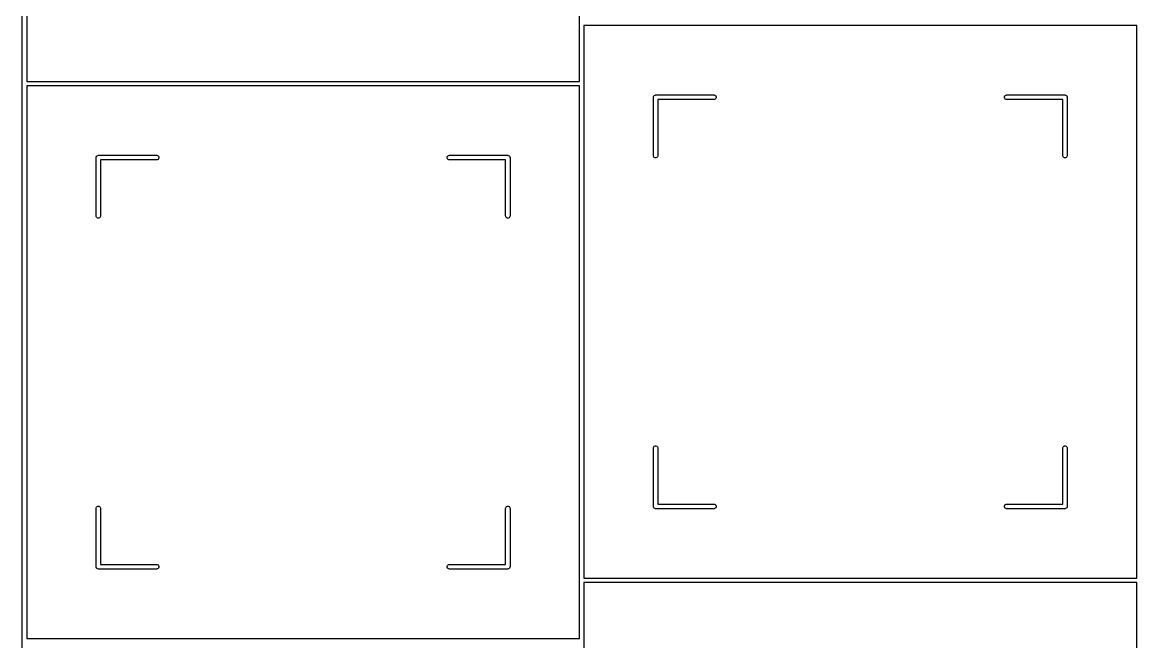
# Model space of a CAD drawing. Extents: x 13 to 301, y -107 to -13.
# Drawn here: x 181.77 to 219.87, y -58.1 to -36.91 of the extents above; entities that cross this region are included whole.
import ezdxf

# ---------------------------------------------------------------- set-up
doc = ezdxf.new("R2010")
doc.units = 0
doc.layers.add('BLACK', color=7, linetype='CONTINUOUS')

msp = doc.modelspace()

# ---------------------------------------------------------------- linework, layer by layer
at = {"layer": 'BLACK', "linetype": 'CONTINUOUS'}
for p, q in [((181.771186, -39.015222), (181.771186, -19.965253)), ((181.921186, -20.040253), (181.921186, -38.940253)), ((200.821182, -36.951503), (200.821182, -20.040253)), ((200.821183, -36.951513), (200.821182, -36.951503)), ((200.821183, -38.940253), (200.821183, -36.951513)), ((200.971186, -37.026504), (200.971186, -39.015253)), ((219.871183, -37.026504), (200.971186, -37.026504)), ((219.871183, -51.239004), (219.871183, -37.026504)), ((181.771183, -39.015253), (181.771186, -39.015222)), ((181.771183, -58.065253), (181.771183, -39.015253)), ((181.921183, -39.090253), (181.921183, -57.990252)), ((200.821183, -39.090253), (181.921183, -39.090253)), ((181.921186, -38.940253), (200.821183, -38.940253)), ((200.821183, -56.001503), (200.821183, -39.090253)), ((200.971186, -39.015253), (200.971183, -39.015283)), ((200.971183, -39.015283), (200.971183, -55.926504)), ((203.346183, -39.476504), (203.347624, -39.461872)), ((203.346183, -41.476504), (203.346183, -39.476504)), ((203.347624, -39.461872), (203.358823, -39.434836)), ((203.358823, -39.434836), (203.379515, -39.414144)), ((203.379515, -39.414144), (203.406551, -39.402945)), ((203.406551, -39.402945), (203.421183, -39.401504)), ((203.421183, -39.401504), (205.421183, -39.401504)), ((205.421183, -39.551504), (203.496183, -39.551504)), ((203.496183, -39.551504), (203.496183, -41.476504)), ((205.421183, -39.401504), (205.435815, -39.402945)), ((205.435815, -39.550063), (205.421183, -39.551504)), ((205.435815, -39.402945), (205.462851, -39.414144)), ((205.462851, -39.538864), (205.435815, -39.550063)), ((205.462851, -39.414144), (205.483543, -39.434836)), ((205.483543, -39.518172), (205.462851, -39.538864)), ((205.483543, -39.434836), (205.494742, -39.461872)), ((205.494742, -39.491136), (205.483543, -39.518172)), ((205.494742, -39.461872), (205.494742, -39.491136)), ((215.347624, -39.461872), (215.358823, -39.434836)), ((215.347624, -39.491136), (215.347624, -39.461872)), ((215.358823, -39.518172), (215.347624, -39.491136)), ((215.358823, -39.434836), (215.379515, -39.414144)), ((215.379515, -39.538864), (215.358823, -39.518172)), ((215.379515, -39.414144), (215.406551, -39.402945)), ((215.406551, -39.550063), (215.379515, -39.538864)), ((215.406551, -39.402945), (215.421183, -39.401504)), ((215.421183, -39.551504), (215.406551, -39.550063)), ((215.421183, -39.401504), (217.421183, -39.401504)), ((217.346183, -39.551504), (215.421183, -39.551504)), ((217.346183, -41.476504), (217.346183, -39.551504)), ((217.421183, -39.401504), (217.435815, -39.402945)), ((217.435815, -39.402945), (217.462851, -39.414144)), ((217.462851, -39.414144), (217.483543, -39.434836)), ((217.483543, -39.434836), (217.494742, -39.461872)), ((217.494742, -39.461872), (217.496183, -39.476504)), ((217.496183, -39.476504), (217.496183, -41.476504)), ((184.296183, -41.540253), (184.297624, -41.525621)), ((184.297624, -41.525621), (184.308823, -41.498585)), ((184.308823, -41.498585), (184.329515, -41.477893)), ((184.329515, -41.477893), (184.356551, -41.466694)), ((184.356551, -41.466694), (184.371183, -41.465253)), ((184.371183, -41.465253), (186.371183, -41.465253)), ((186.371183, -41.465253), (186.385815, -41.466694)), ((186.385815, -41.466694), (186.412851, -41.477893)), ((186.412851, -41.477893), (186.433543, -41.498585)), ((186.433543, -41.498585), (186.444742, -41.525621)), ((186.444742, -41.525621), (186.444742, -41.554885)), ((196.297624, -41.525621), (196.308823, -41.498585)), ((196.297624, -41.554885), (196.297624, -41.525621)), ((196.308823, -41.498585), (196.329515, -41.477893)), ((196.329515, -41.477893), (196.356551, -41.466694)), ((196.356551, -41.466694), (196.371183, -41.465253)), ((196.371183, -41.465253), (198.371183, -41.465253)), ((198.371183, -41.465253), (198.385815, -41.466694)), ((198.385815, -41.466694), (198.412851, -41.477893)), ((198.412851, -41.477893), (198.433543, -41.498585)), ((198.433543, -41.498585), (198.444742, -41.525621)), ((198.444742, -41.525621), (198.446183, -41.540253)), ((203.347624, -41.491136), (203.346183, -41.476504)), ((203.358823, -41.518172), (203.347624, -41.491136)), ((203.379515, -41.538864), (203.358823, -41.518172)), ((203.483543, -41.518172), (203.462851, -41.538864)), ((203.494742, -41.491136), (203.483543, -41.518172)), ((203.496183, -41.476504), (203.494742, -41.491136)), ((217.347624, -41.491136), (217.346183, -41.476504)), ((217.358823, -41.518172), (217.347624, -41.491136)), ((217.379515, -41.538864), (217.358823, -41.518172)), ((217.483543, -41.518172), (217.462851, -41.538864)), ((217.494742, -41.491136), (217.483543, -41.518172)), ((217.496183, -41.476504), (217.494742, -41.491136)), ((184.296183, -43.540253), (184.296183, -41.540253)), ((186.371183, -41.615253), (184.446183, -41.615253)), ((184.446183, -41.615253), (184.446183, -43.540253)), ((186.385815, -41.613812), (186.371183, -41.615253)), ((186.412851, -41.602613), (186.385815, -41.613812)), ((186.433543, -41.581921), (186.412851, -41.602613)), ((186.444742, -41.554885), (186.433543, -41.581921)), ((196.308823, -41.581921), (196.297624, -41.554885)), ((196.329515, -41.602613), (196.308823, -41.581921)), ((196.356551, -41.613812), (196.329515, -41.602613)), ((196.371183, -41.615253), (196.356551, -41.613812)), ((198.296183, -41.615253), (196.371183, -41.615253)), ((198.296183, -43.540253), (198.296183, -41.615253)), ((198.446183, -41.540253), (198.446183, -43.540253)), ((203.406551, -41.550063), (203.379515, -41.538864)), ((203.435815, -41.550063), (203.406551, -41.550063)), ((203.462851, -41.538864), (203.435815, -41.550063)), ((217.406551, -41.550063), (217.379515, -41.538864)), ((217.435815, -41.550063), (217.406551, -41.550063)), ((217.462851, -41.538864), (217.435815, -41.550063)), ((184.297624, -43.554885), (184.296183, -43.540253)), ((184.308823, -43.581921), (184.297624, -43.554885)), ((184.329515, -43.602613), (184.308823, -43.581921)), ((184.356551, -43.613812), (184.329515, -43.602613)), ((184.385815, -43.613812), (184.356551, -43.613812)), ((184.412851, -43.602613), (184.385815, -43.613812)), ((184.433543, -43.581921), (184.412851, -43.602613)), ((184.444742, -43.554885), (184.433543, -43.581921)), ((184.446183, -43.540253), (184.444742, -43.554885)), ((198.297624, -43.554885), (198.296183, -43.540253)), ((198.308823, -43.581921), (198.297624, -43.554885)), ((198.329515, -43.602613), (198.308823, -43.581921)), ((198.356551, -43.613812), (198.329515, -43.602613)), ((198.385815, -43.613812), (198.356551, -43.613812)), ((198.412851, -43.602613), (198.385815, -43.613812)), ((198.433543, -43.581921), (198.412851, -43.602613)), ((198.444742, -43.554885), (198.433543, -43.581921)), ((198.446183, -43.540253), (198.444742, -43.554885)), ((203.347624, -51.461872), (203.358823, -51.434836)), ((203.358823, -51.434836), (203.379515, -51.414144)), ((203.379515, -51.414144), (203.406551, -51.402945)), ((203.406551, -51.402945), (203.435815, -51.402945)), ((203.435815, -51.402945), (203.462851, -51.414144)), ((203.462851, -51.414144), (203.483543, -51.434836)), ((203.483543, -51.434836), (203.494742, -51.461872)), ((217.347624, -51.461872), (217.358823, -51.434836)), ((217.358823, -51.434836), (217.379515, -51.414144)), ((217.379515, -51.414144), (217.406551, -51.402945)), ((217.406551, -51.402945), (217.435815, -51.402945)), ((217.435815, -51.402945), (217.462851, -51.414144)), ((217.462851, -51.414144), (217.483543, -51.434836)), ((217.483543, -51.434836), (217.494742, -51.461872)), ((219.871183, -55.926504), (219.871183, -51.239004)), ((203.346183, -51.476504), (203.347624, -51.461872)), ((203.346183, -53.476504), (203.346183, -51.476504)), ((203.494742, -51.461872), (203.496183, -51.476504)), ((203.496183, -51.476504), (203.496183, -53.401504)), ((217.346183, -51.476504), (217.347624, -51.461872)), ((217.346183, -53.401504), (217.346183, -51.476504)), ((217.494742, -51.461872), (217.496183, -51.476504)), ((217.496183, -51.476504), (217.496183, -53.476504)), ((184.296183, -53.540253), (184.297624, -53.525621)), ((184.296183, -55.540253), (184.296183, -53.540253)), ((184.297624, -53.525621), (184.308823, -53.498585)), ((184.308823, -53.498585), (184.329515, -53.477893)), ((184.329515, -53.477893), (184.356551, -53.466694)), ((184.356551, -53.466694), (184.385815, -53.466694)), ((184.385815, -53.466694), (184.412851, -53.477893)), ((184.412851, -53.477893), (184.433543, -53.498585)), ((184.433543, -53.498585), (184.444742, -53.525621)), ((184.444742, -53.525621), (184.446183, -53.540253)), ((184.446183, -53.540253), (184.446183, -55.465253)), ((198.296183, -53.540253), (198.297624, -53.525621)), ((198.296183, -55.465253), (198.296183, -53.540253)), ((198.297624, -53.525621), (198.308823, -53.498585)), ((198.308823, -53.498585), (198.329515, -53.477893)), ((198.329515, -53.477893), (198.356551, -53.466694)), ((198.356551, -53.466694), (198.385815, -53.466694)), ((198.385815, -53.466694), (198.412851, -53.477893)), ((198.412851, -53.477893), (198.433543, -53.498585)), ((198.433543, -53.498585), (198.444742, -53.525621)), ((198.444742, -53.525621), (198.446183, -53.540253)), ((198.446183, -53.540253), (198.446183, -55.540253)), ((203.347624, -53.491135), (203.346183, -53.476504)), ((203.347624, -53.491136), (203.347624, -53.491135)), ((203.358823, -53.518172), (203.347624, -53.491136)), ((203.379515, -53.538864), (203.358823, -53.518172)), ((203.406551, -53.550063), (203.379515, -53.538864)), ((203.421183, -53.551504), (203.406551, -53.550063)), ((205.421183, -53.551504), (203.421183, -53.551504)), ((203.496183, -53.401504), (205.421183, -53.401504)), ((205.421183, -53.401504), (205.435815, -53.402945)), ((205.435815, -53.550063), (205.421183, -53.551504)), ((205.435815, -53.402945), (205.462851, -53.414144)), ((205.462851, -53.538864), (205.435815, -53.550063)), ((205.462851, -53.414144), (205.483543, -53.434836)), ((205.483543, -53.518172), (205.462851, -53.538864)), ((205.483543, -53.434836), (205.494742, -53.461872)), ((205.494742, -53.491136), (205.483543, -53.518172)), ((205.494742, -53.461872), (205.494742, -53.491136)), ((215.347624, -53.461872), (215.358823, -53.434836)), ((215.347624, -53.491136), (215.347624, -53.461872)), ((215.358823, -53.518172), (215.347624, -53.491136)), ((215.358823, -53.434836), (215.379515, -53.414144)), ((215.379515, -53.538864), (215.358823, -53.518172)), ((215.379515, -53.414144), (215.406551, -53.402945)), ((215.406551, -53.550063), (215.379515, -53.538864)), ((215.406551, -53.402945), (215.421183, -53.401504)), ((215.421183, -53.551504), (215.406551, -53.550063)), ((215.421183, -53.401504), (217.346183, -53.401504)), ((217.421183, -53.551504), (215.421183, -53.551504)), ((217.435815, -53.550063), (217.421183, -53.551504)), ((217.462851, -53.538864), (217.435815, -53.550063)), ((217.483543, -53.518172), (217.462851, -53.538864)), ((217.494742, -53.491136), (217.483543, -53.518172)), ((217.496183, -53.476504), (217.494742, -53.491135)), ((217.494742, -53.491135), (217.494742, -53.491136)), ((184.297624, -55.554885), (184.296183, -55.540253)), ((184.308823, -55.581921), (184.297624, -55.554885)), ((184.329515, -55.602613), (184.308823, -55.581921)), ((184.356551, -55.613812), (184.329515, -55.602613)), ((184.371183, -55.615253), (184.356551, -55.613812)), ((186.371183, -55.615253), (184.371183, -55.615253)), ((184.446183, -55.465253), (186.371183, -55.465253)), ((186.371183, -55.465253), (186.385815, -55.466694)), ((186.385815, -55.613812), (186.371183, -55.615253)), ((186.385815, -55.466694), (186.412851, -55.477893)), ((186.412851, -55.602613), (186.385815, -55.613812)), ((186.412851, -55.477893), (186.433543, -55.498585)), ((186.433543, -55.581921), (186.412851, -55.602613)), ((186.433543, -55.498585), (186.444742, -55.525621)), ((186.444742, -55.554885), (186.433543, -55.581921)), ((186.444742, -55.525621), (186.444742, -55.554885)), ((196.297624, -55.525621), (196.308823, -55.498585)), ((196.297624, -55.554885), (196.297624, -55.525621)), ((196.308823, -55.581921), (196.297624, -55.554885)), ((196.308823, -55.498585), (196.329515, -55.477893)), ((196.329515, -55.602613), (196.308823, -55.581921)), ((196.329515, -55.477893), (196.356551, -55.466694)), ((196.356551, -55.613812), (196.329515, -55.602613)), ((196.356551, -55.466694), (196.371183, -55.465253)), ((196.371183, -55.615253), (196.356551, -55.613812)), ((196.371183, -55.465253), (198.296183, -55.465253)), ((198.371183, -55.615253), (196.371183, -55.615253)), ((198.385815, -55.613812), (198.371183, -55.615253)), ((198.412851, -55.602613), (198.385815, -55.613812)), ((198.433543, -55.581921), (198.412851, -55.602613)), ((198.444742, -55.554885), (198.433543, -55.581921)), ((198.446183, -55.540253), (198.444742, -55.554885)), ((200.821183, -56.001504), (200.821183, -56.001503)), ((200.821183, -57.990252), (200.821183, -56.001504)), ((200.971183, -55.926504), (219.871183, -55.926504)), ((200.971183, -56.076504), (200.971183, -58.065211)), ((219.871183, -56.076504), (200.971183, -56.076504)), ((219.871183, -74.976504), (219.871183, -56.076504)), ((181.771187, -58.065293), (181.771183, -58.065253)), ((181.771187, -77.115252), (181.771187, -58.065293)), ((181.921183, -57.990252), (200.821183, -57.990252)), ((200.971183, -58.065211), (200.971187, -58.065252)), ((200.971187, -58.065252), (200.971187, -74.976504))]:
    msp.add_line(p, q, dxfattribs=at)

doc.saveas('drawing.dxf')
